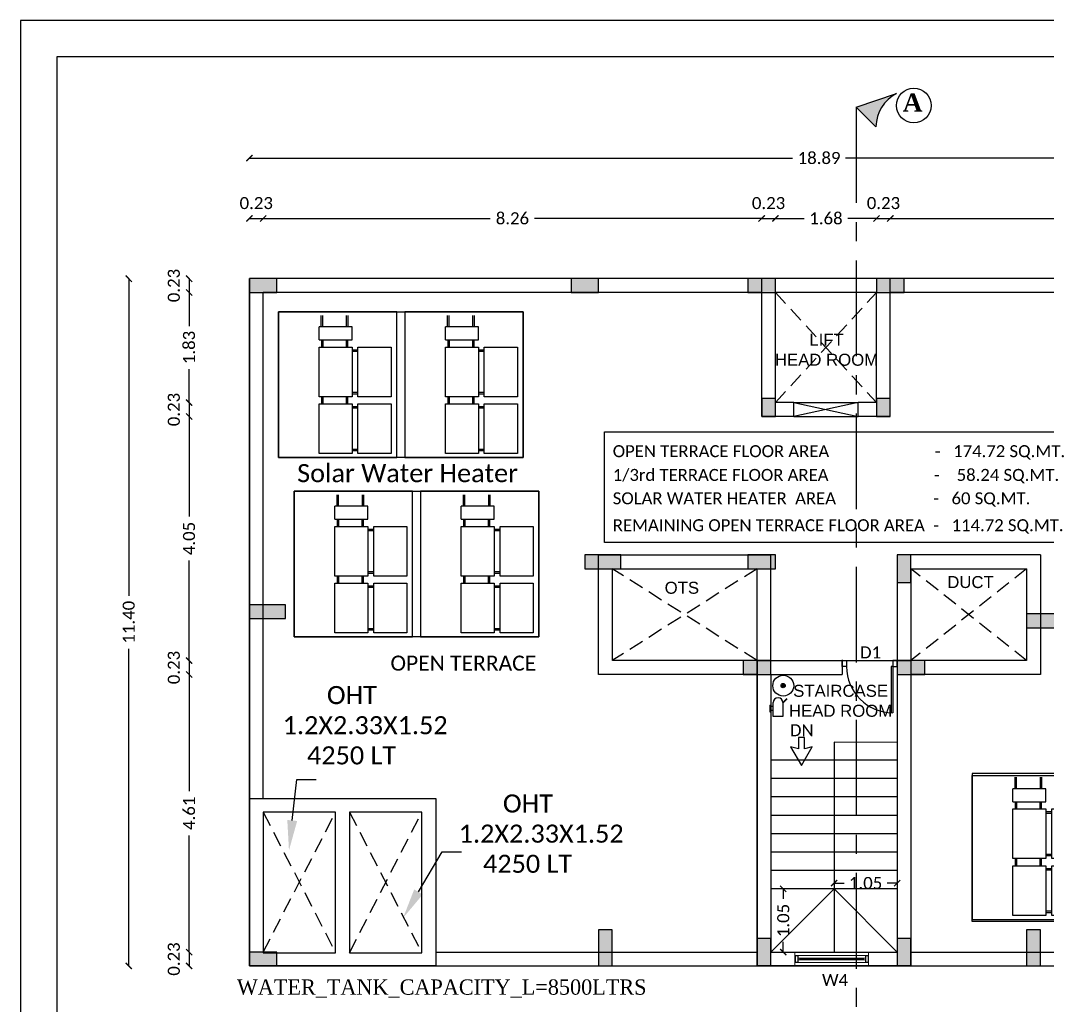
# Model space of a CAD drawing. Header units: metres. Extents: x 1549 to 1752, y 1518 to 3502.
# Drawn here: x 1667.97 to 1685, y 1651.34 to 1667.68 of the extents above; entities that cross this region are included whole.
import ezdxf
from ezdxf import colors
from ezdxf.entities.mleader import LeaderData, LeaderLine
from ezdxf.enums import TextEntityAlignment as Align
from ezdxf.math import Vec2, Vec3

# ---------------------------------------------------------------- set-up
doc = ezdxf.new("R2010")
doc.units = ezdxf.units.M
doc.linetypes.add('CENTER', pattern=[50.8, 31.75, -6.35, 6.35, -6.35])
doc.linetypes.add('HIDDEN', pattern=[0.375, 0.25, -0.125])
for name, color, linetype in [('BLK_1_FLR_6_ROOF_AREA', 54, 'Continuous'), ('D', 7, 'Continuous'), ('SOLAR_PANEL', 3, 'Continuous'), ('WATER_TANK_CALCULATION', 150, 'Continuous')]:
    doc.layers.add(name, color=color, linetype=linetype)
doc.layers.add('Column', color=7, linetype='Continuous', lineweight=30)
doc.layers.add('W', color=7, linetype='Continuous', lineweight=5)
doc.styles.add('Dutch-Bold', font='timesbd.ttf', dxfattribs={"height": 12})
doc.styles.add('ED', font='romantic.ttf', dxfattribs={"width": 0.96})
doc.styles.add('SLS- JOHN Calibri', font='calibri.ttf')
doc.styles.add('SLS-Calibri', font='calibri.ttf')
doc.styles.get("Standard").update_dxf_attribs({"font": 'arial.ttf'})
doc.dimstyles.new('SLS-ProjectName-OuterBlock(FloorPlan)', dxfattribs={"dimtxt": 0.2, "dimasz": 0.1, "dimexe": 0, "dimexo": 0, "dimgap": 0.1, "dimtad": 0, "dimzin": 1, "dimdsep": 46, "dimtxsty": 'SLS-Calibri', "dimblk1": 'OBLIQUE', "dimblk2": 'OBLIQUE', "dimsah": 1, "dimcen": 0, "dimse1": 1, "dimse2": 1, "dimclrd": 252, "dimclre": 252, "dimclrt": 256, "dimadec": 0, "dimazin": 0, "dimtfac": 1, "dimtofl": 0, "dimtmove": 2, "dimatfit": 3, "dimfxl": 0, "dimtolj": 1, "dimtzin": 0, "dimarcsym": 0})

# ---------------------------------------------------------------- blocks, each defined once
blk = doc.blocks.new('*U8')
at = {"layer": 'W'}
for p, q in [((-0.533, 0.1), (-0.533, -0.1)), ((-0.533, 0.1), (0.533, 0.1)), ((-0.488, 0.05), (0.488, 0.05)), ((-0.463, 0.012), (0.463, 0.012)), ((-0.463, 0.002), (0.463, 0.002)), ((0.533, 0.1), (0.533, -0.1)), ((-0.533, -0.1), (0.533, -0.1)), ((-0.488, -0.05), (0.488, -0.05)), ((-0.463, -0.003), (0.463, -0.003)), ((-0.463, -0.013), (0.463, -0.013))]:
    blk.add_line(p, q, dxfattribs=at)
for points in [[(-0.488, -0.05), (-0.533, -0.05), (-0.533, 0.05), (-0.488, 0.05)], [(-0.493, -0.045), (-0.528, -0.045), (-0.528, 0.045), (-0.493, 0.045)], [(-0.488, 0.012), (-0.488, -0.013), (-0.463, -0.013), (-0.463, 0.012)], [(0.488, 0.012), (0.488, -0.013), (0.463, -0.013), (0.463, 0.012)], [(0.488, -0.05), (0.533, -0.05), (0.533, 0.05), (0.488, 0.05)], [(0.493, -0.045), (0.528, -0.045), (0.528, 0.045), (0.493, 0.045)]]:
    blk.add_lwpolyline(points, close=True, dxfattribs=at)
blk = doc.blocks.new('Arow2')
for p, q in [((2, 18.23), (-2, 18.23)), ((-2, 18.23), (-2, 10.81)), ((2, 10.81), (2, 18.23)), ((-2, 10.81), (-7.06, 12.23)), ((-7.06, 12.23), (0, 0)), ((0, 0), (7.06, 12.23)), ((7.06, 12.23), (2, 10.81))]:
    blk.add_line(p, q)
blk = doc.blocks.new('*U7')
at = {"layer": 'D'}
for p, q in [((0.075, 0.05), (0.075, 0.82)), ((0.1, 0.05), (0.1, 0.819)), ((0, -0.065), (0, 0.05)), ((0.075, 0.05), (0.1, 0.05)), ((0.92, -0.065), (0.92, 0.05))]:
    blk.add_line(p, q, dxfattribs=at)
for points in [[(0, -0.05), (0.075, -0.05), (0.075, 0.05), (0, 0.05)], [(0.92, -0.05), (0.845, -0.05), (0.845, 0.05), (0.92, 0.05)]]:
    blk.add_lwpolyline(points, close=True, dxfattribs=at)
blk.add_arc((0.075, 0.05), 0.77, 0, 90, dxfattribs=at)
blk = doc.blocks.new('A$C764C5D3F')
for p, q in [((2.583, 3.184), (0, 3.184)), ((0, 3.184), (0, 0)), ((2.583, 0), (2.583, 3.184)), ((0.973, 3.104), (0.973, 3.104)), ((0, 0), (2.583, 0))]:
    blk.add_line(p, q)
at = {"ltscale": 10}
for p, q in [((0.936, 2.854), (0.936, 3.104)), ((0.967, 2.854), (0.967, 3.104)), ((1.49, 2.854), (1.49, 3.104)), ((1.521, 2.854), (1.521, 3.104)), ((0.888, 2.569), (0.888, 2.854)), ((1.61, 2.854), (0.888, 2.854)), ((1.61, 2.569), (1.61, 2.854)), ((0.888, 2.569), (1.61, 2.569)), ((0.948, 2.412), (0.948, 2.569)), ((0.978, 2.412), (0.978, 2.569)), ((1.483, 2.412), (1.483, 2.569)), ((1.513, 2.412), (1.513, 2.569)), ((0.888, 1.329), (0.888, 2.412)), ((0.888, 2.412), (1.61, 2.412)), ((1.61, 2.412), (1.61, 1.329)), ((1.61, 2.354), (1.736, 2.354)), ((1.61, 2.324), (1.736, 2.324)), ((1.736, 2.412), (2.459, 2.412)), ((1.736, 1.329), (1.736, 2.412)), ((2.459, 2.412), (2.459, 1.329)), ((1.61, 1.426), (1.736, 1.426)), ((1.61, 1.396), (1.736, 1.396)), ((1.61, 1.329), (0.888, 1.329)), ((0.888, 0.089), (0.888, 1.172)), ((0.888, 1.172), (1.61, 1.172)), ((0.948, 1.172), (0.948, 1.329)), ((0.978, 1.172), (0.978, 1.329)), ((1.483, 1.172), (1.483, 1.329)), ((1.513, 1.172), (1.513, 1.329)), ((1.61, 1.172), (1.61, 0.089)), ((2.459, 1.329), (1.736, 1.329)), ((1.736, 0.089), (1.736, 1.172)), ((1.736, 1.172), (2.459, 1.172)), ((2.459, 1.172), (2.459, 0.089)), ((1.61, 1.114), (1.736, 1.114)), ((1.61, 1.084), (1.736, 1.084)), ((1.61, 0.089), (0.888, 0.089)), ((1.61, 0.186), (1.736, 0.186)), ((1.61, 0.156), (1.736, 0.156)), ((2.459, 0.089), (1.736, 0.089))]:
    blk.add_line(p, q, dxfattribs=at)
blk = doc.blocks.new('_Oblique')
at = {"color": 0, "linetype": 'ByBlock', "lineweight": -2}
blk.add_line((-0.5, -0.5), (0.5, 0.5), dxfattribs=at)
at = {"const_width": 0.2}
blk.add_lwpolyline([(-0.5, -0.5), (0.5, 0.5)], dxfattribs=at)
blk = doc.blocks.new('*D53')
at = {"color": 252, "lineweight": -2}
blk.add_line((1671.765, 1664.399), (1671.994, 1664.399), dxfattribs=at)
at = {"layer": 'Defpoints', "color": 0}
for p in [(1671.994, 1664.399), (1671.765, 1663), (1671.994, 1663)]:
    blk.add_point(p, dxfattribs=at)
at = {"color": 252, "lineweight": -2, "xscale": 0.1, "yscale": 0.1, "zscale": 0.1, "rotation": 180}
blk.add_blockref('_Oblique', (1671.765, 1664.399), dxfattribs=at)
at = {"color": 252, "lineweight": -2, "xscale": 0.1, "yscale": 0.1, "zscale": 0.1}
blk.add_blockref('_Oblique', (1671.994, 1664.399), dxfattribs=at)
at = {"insert": (1671.879, 1664.652), "char_height": 0.2, "attachment_point": 5, "style": 'SLS-Calibri'}
blk.add_mtext('\\A1;0.23', dxfattribs=at)
blk = doc.blocks.new('*D113')
at = {"color": 252, "lineweight": -2}
for p, q in [((1671.994, 1664.399), (1675.759, 1664.399)), ((1680.258, 1664.399), (1676.493, 1664.399))]:
    blk.add_line(p, q, dxfattribs=at)
at = {"layer": 'Defpoints', "color": 0}
for p in [(1680.258, 1664.399), (1680.258, 1663.399), (1671.994, 1663)]:
    blk.add_point(p, dxfattribs=at)
at = {"color": 252, "lineweight": -2, "xscale": 0.1, "yscale": 0.1, "zscale": 0.1, "rotation": 180}
blk.add_blockref('_Oblique', (1671.994, 1664.399), dxfattribs=at)
at = {"color": 252, "lineweight": -2, "xscale": 0.1, "yscale": 0.1, "zscale": 0.1}
blk.add_blockref('_Oblique', (1680.258, 1664.399), dxfattribs=at)
at = {"insert": (1676.126, 1664.399), "char_height": 0.2, "attachment_point": 5, "style": 'SLS-Calibri'}
blk.add_mtext('\\A1;8.26', dxfattribs=at)
blk = doc.blocks.new('*D114')
at = {"color": 252, "lineweight": -2}
blk.add_line((1680.258, 1664.399), (1680.487, 1664.399), dxfattribs=at)
at = {"layer": 'Defpoints', "color": 0}
for p in [(1680.487, 1664.399), (1680.258, 1663.399), (1680.487, 1663.171)]:
    blk.add_point(p, dxfattribs=at)
at = {"color": 252, "lineweight": -2, "xscale": 0.1, "yscale": 0.1, "zscale": 0.1, "rotation": 180}
blk.add_blockref('_Oblique', (1680.258, 1664.399), dxfattribs=at)
at = {"color": 252, "lineweight": -2, "xscale": 0.1, "yscale": 0.1, "zscale": 0.1}
blk.add_blockref('_Oblique', (1680.487, 1664.399), dxfattribs=at)
at = {"insert": (1680.372, 1664.652), "char_height": 0.2, "attachment_point": 5, "style": 'SLS-Calibri'}
blk.add_mtext('\\A1;0.23', dxfattribs=at)
blk = doc.blocks.new('*D115')
at = {"color": 252, "lineweight": -2}
for p, q in [((1680.487, 1664.399), (1680.965, 1664.399)), ((1682.162, 1664.399), (1681.684, 1664.399))]:
    blk.add_line(p, q, dxfattribs=at)
at = {"layer": 'Defpoints', "color": 0}
for p in [(1682.162, 1664.399), (1680.487, 1663.171), (1682.162, 1663.171)]:
    blk.add_point(p, dxfattribs=at)
at = {"color": 252, "lineweight": -2, "xscale": 0.1, "yscale": 0.1, "zscale": 0.1, "rotation": 180}
blk.add_blockref('_Oblique', (1680.487, 1664.399), dxfattribs=at)
at = {"color": 252, "lineweight": -2, "xscale": 0.1, "yscale": 0.1, "zscale": 0.1}
blk.add_blockref('_Oblique', (1682.162, 1664.399), dxfattribs=at)
at = {"insert": (1681.324, 1664.399), "char_height": 0.2, "attachment_point": 5, "style": 'SLS-Calibri'}
blk.add_mtext('\\A1;1.68', dxfattribs=at)
blk = doc.blocks.new('*D116')
at = {"color": 252, "lineweight": -2}
blk.add_line((1682.162, 1664.399), (1682.391, 1664.399), dxfattribs=at)
at = {"layer": 'Defpoints', "color": 0}
for p in [(1682.391, 1664.399), (1682.391, 1663.399), (1682.162, 1663.171)]:
    blk.add_point(p, dxfattribs=at)
at = {"color": 252, "lineweight": -2, "xscale": 0.1, "yscale": 0.1, "zscale": 0.1, "rotation": 180}
blk.add_blockref('_Oblique', (1682.162, 1664.399), dxfattribs=at)
at = {"color": 252, "lineweight": -2, "xscale": 0.1, "yscale": 0.1, "zscale": 0.1}
blk.add_blockref('_Oblique', (1682.391, 1664.399), dxfattribs=at)
at = {"insert": (1682.277, 1664.652), "char_height": 0.2, "attachment_point": 5, "style": 'SLS-Calibri'}
blk.add_mtext('\\A1;0.23', dxfattribs=at)
blk = doc.blocks.new('*D117')
at = {"color": 252, "lineweight": -2}
for p, q in [((1682.391, 1664.399), (1686.04, 1664.399)), ((1690.427, 1664.399), (1686.777, 1664.399))]:
    blk.add_line(p, q, dxfattribs=at)
at = {"layer": 'Defpoints', "color": 0}
for p in [(1690.427, 1664.399), (1682.391, 1663.399), (1690.427, 1663.171)]:
    blk.add_point(p, dxfattribs=at)
at = {"color": 252, "lineweight": -2, "xscale": 0.1, "yscale": 0.1, "zscale": 0.1, "rotation": 180}
blk.add_blockref('_Oblique', (1682.391, 1664.399), dxfattribs=at)
at = {"color": 252, "lineweight": -2, "xscale": 0.1, "yscale": 0.1, "zscale": 0.1}
blk.add_blockref('_Oblique', (1690.427, 1664.399), dxfattribs=at)
at = {"insert": (1686.409, 1664.399), "char_height": 0.2, "attachment_point": 5, "style": 'SLS-Calibri'}
blk.add_mtext('\\A1;8.04', dxfattribs=at)
blk = doc.blocks.new('*D54')
at = {"color": 252, "lineweight": -2}
for p, q in [((1671.765, 1665.399), (1680.772, 1665.399)), ((1690.655, 1665.399), (1681.648, 1665.399))]:
    blk.add_line(p, q, dxfattribs=at)
at = {"layer": 'Defpoints', "color": 0}
for p in [(1690.655, 1665.399), (1671.765, 1663.399), (1690.655, 1663.399)]:
    blk.add_point(p, dxfattribs=at)
at = {"color": 252, "lineweight": -2, "xscale": 0.1, "yscale": 0.1, "zscale": 0.1, "rotation": 180}
blk.add_blockref('_Oblique', (1671.765, 1665.399), dxfattribs=at)
at = {"color": 252, "lineweight": -2, "xscale": 0.1, "yscale": 0.1, "zscale": 0.1}
blk.add_blockref('_Oblique', (1690.655, 1665.399), dxfattribs=at)
at = {"insert": (1681.21, 1665.399), "char_height": 0.2, "attachment_point": 5, "style": 'SLS-Calibri'}
blk.add_mtext('\\A1;18.89', dxfattribs=at)
blk = doc.blocks.new('*D119')
at = {"color": 252, "lineweight": -2}
blk.add_line((1670.765, 1663.399), (1670.765, 1663.171), dxfattribs=at)
at = {"layer": 'Defpoints', "color": 0}
for p in [(1672.315, 1663.399), (1670.765, 1663.171), (1672.315, 1663.171)]:
    blk.add_point(p, dxfattribs=at)
at = {"color": 252, "lineweight": -2, "xscale": 0.1, "yscale": 0.1, "zscale": 0.1}
for p, rotation in [((1670.765, 1663.399), 90), ((1670.765, 1663.171), 270)]:
    blk.add_blockref('_Oblique', p, dxfattribs=dict(at, rotation=rotation))
at = {"insert": (1670.513, 1663.285), "char_height": 0.2, "attachment_point": 5, "rotation": 90, "style": 'SLS-Calibri'}
blk.add_mtext('\\A1;0.23', dxfattribs=at)
blk = doc.blocks.new('*D120')
at = {"color": 252, "lineweight": -2}
for p, q in [((1670.765, 1663.171), (1670.765, 1662.613)), ((1670.765, 1661.343), (1670.765, 1661.9))]:
    blk.add_line(p, q, dxfattribs=at)
at = {"layer": 'Defpoints', "color": 0}
for p in [(1672.315, 1663.171), (1670.765, 1661.343), (1680.487, 1661.343)]:
    blk.add_point(p, dxfattribs=at)
at = {"color": 252, "lineweight": -2, "xscale": 0.1, "yscale": 0.1, "zscale": 0.1}
for p, rotation in [((1670.765, 1663.171), 90), ((1670.765, 1661.343), 270)]:
    blk.add_blockref('_Oblique', p, dxfattribs=dict(at, rotation=rotation))
at = {"insert": (1670.765, 1662.257), "char_height": 0.2, "attachment_point": 5, "rotation": 90, "style": 'SLS-Calibri'}
blk.add_mtext('\\A1;1.83', dxfattribs=at)
blk = doc.blocks.new('*D121')
at = {"color": 252, "lineweight": -2}
blk.add_line((1670.765, 1661.343), (1670.765, 1661.114), dxfattribs=at)
at = {"layer": 'Defpoints', "color": 0}
for p in [(1680.487, 1661.343), (1670.765, 1661.114), (1680.258, 1661.114)]:
    blk.add_point(p, dxfattribs=at)
at = {"color": 252, "lineweight": -2, "xscale": 0.1, "yscale": 0.1, "zscale": 0.1}
for p, rotation in [((1670.765, 1661.343), 90), ((1670.765, 1661.114), 270)]:
    blk.add_blockref('_Oblique', p, dxfattribs=dict(at, rotation=rotation))
at = {"insert": (1670.513, 1661.228), "char_height": 0.2, "attachment_point": 5, "rotation": 90, "style": 'SLS-Calibri'}
blk.add_mtext('\\A1;0.23', dxfattribs=at)
blk = doc.blocks.new('*D122')
at = {"color": 252, "lineweight": -2}
for p, q in [((1670.765, 1661.114), (1670.765, 1659.456)), ((1670.765, 1657.064), (1670.765, 1658.723))]:
    blk.add_line(p, q, dxfattribs=at)
at = {"layer": 'Defpoints', "color": 0}
for p in [(1680.258, 1661.114), (1670.765, 1657.064), (1680.41, 1657.064)]:
    blk.add_point(p, dxfattribs=at)
at = {"color": 252, "lineweight": -2, "xscale": 0.1, "yscale": 0.1, "zscale": 0.1}
for p, rotation in [((1670.765, 1661.114), 90), ((1670.765, 1657.064), 270)]:
    blk.add_blockref('_Oblique', p, dxfattribs=dict(at, rotation=rotation))
at = {"insert": (1670.765, 1659.089), "char_height": 0.2, "attachment_point": 5, "rotation": 90, "style": 'SLS-Calibri'}
blk.add_mtext('\\A1;4.05', dxfattribs=at)
blk = doc.blocks.new('*D123')
at = {"color": 252, "lineweight": -2}
blk.add_line((1670.765, 1657.064), (1670.765, 1656.834), dxfattribs=at)
at = {"layer": 'Defpoints', "color": 0}
for p in [(1680.41, 1657.064), (1670.765, 1656.834), (1680.41, 1656.834)]:
    blk.add_point(p, dxfattribs=at)
at = {"color": 252, "lineweight": -2, "xscale": 0.1, "yscale": 0.1, "zscale": 0.1}
for p, rotation in [((1670.765, 1657.064), 90), ((1670.765, 1656.834), 270)]:
    blk.add_blockref('_Oblique', p, dxfattribs=dict(at, rotation=rotation))
at = {"insert": (1670.513, 1656.949), "char_height": 0.2, "attachment_point": 5, "rotation": 90, "style": 'SLS-Calibri'}
blk.add_mtext('\\A1;0.23', dxfattribs=at)
blk = doc.blocks.new('*D124')
at = {"color": 252, "lineweight": -2}
for p, q in [((1670.765, 1656.834), (1670.765, 1654.898)), ((1670.765, 1652.228), (1670.765, 1654.164))]:
    blk.add_line(p, q, dxfattribs=at)
at = {"layer": 'Defpoints', "color": 0}
for p in [(1680.41, 1656.834), (1670.765, 1652.228), (1680.41, 1652.228)]:
    blk.add_point(p, dxfattribs=at)
at = {"color": 252, "lineweight": -2, "xscale": 0.1, "yscale": 0.1, "zscale": 0.1}
for p, rotation in [((1670.765, 1656.834), 90), ((1670.765, 1652.228), 270)]:
    blk.add_blockref('_Oblique', p, dxfattribs=dict(at, rotation=rotation))
at = {"insert": (1670.765, 1654.531), "char_height": 0.2, "attachment_point": 5, "rotation": 90, "style": 'SLS-Calibri'}
blk.add_mtext('\\A1;4.61', dxfattribs=at)
blk = doc.blocks.new('*D125')
at = {"color": 252, "lineweight": -2}
blk.add_line((1670.765, 1652.228), (1670.765, 1652), dxfattribs=at)
at = {"layer": 'Defpoints', "color": 0}
for p in [(1680.41, 1652.228), (1670.765, 1652), (1680.182, 1652)]:
    blk.add_point(p, dxfattribs=at)
at = {"color": 252, "lineweight": -2, "xscale": 0.1, "yscale": 0.1, "zscale": 0.1}
for p, rotation in [((1670.765, 1652.228), 90), ((1670.765, 1652), 270)]:
    blk.add_blockref('_Oblique', p, dxfattribs=dict(at, rotation=rotation))
at = {"insert": (1670.513, 1652.114), "char_height": 0.2, "attachment_point": 5, "rotation": 90, "style": 'SLS-Calibri'}
blk.add_mtext('\\A1;0.23', dxfattribs=at)
blk = doc.blocks.new('*D55')
at = {"color": 252, "lineweight": -2}
for p, q in [((1669.765, 1663.399), (1669.765, 1658.14)), ((1669.765, 1652), (1669.765, 1657.259))]:
    blk.add_line(p, q, dxfattribs=at)
at = {"layer": 'Defpoints', "color": 0}
for p in [(1669.765, 1663.399), (1680.258, 1663.399), (1680.182, 1652)]:
    blk.add_point(p, dxfattribs=at)
at = {"color": 252, "lineweight": -2, "xscale": 0.1, "yscale": 0.1, "zscale": 0.1}
for p, rotation in [((1669.765, 1663.399), 90), ((1669.765, 1652), 270)]:
    blk.add_blockref('_Oblique', p, dxfattribs=dict(at, rotation=rotation))
at = {"insert": (1669.765, 1657.7), "char_height": 0.2, "attachment_point": 5, "rotation": 90, "style": 'SLS-Calibri'}
blk.add_mtext('\\A1;11.40', dxfattribs=at)
blk = doc.blocks.new('*D129')
at = {"color": 252, "lineweight": -2}
blk.add_line((1671.765, 1650.779), (1671.994, 1650.779), dxfattribs=at)
at = {"layer": 'Defpoints', "color": 0}
for p in [(1671.765, 1652.355), (1671.994, 1652.355), (1671.994, 1650.779)]:
    blk.add_point(p, dxfattribs=at)
at = {"color": 252, "lineweight": -2, "xscale": 0.1, "yscale": 0.1, "zscale": 0.1, "rotation": 180}
blk.add_blockref('_Oblique', (1671.765, 1650.779), dxfattribs=at)
at = {"color": 252, "lineweight": -2, "xscale": 0.1, "yscale": 0.1, "zscale": 0.1}
blk.add_blockref('_Oblique', (1671.994, 1650.779), dxfattribs=at)
at = {"insert": (1671.879, 1650.574), "char_height": 0.2, "attachment_point": 5, "style": 'SLS-Calibri'}
blk.add_mtext('\\A1;0.23', dxfattribs=at)
blk = doc.blocks.new('*D130')
at = {"color": 252, "lineweight": -2}
for p, q in [((1671.994, 1651), (1675.723, 1651)), ((1680.182, 1651), (1676.453, 1651))]:
    blk.add_line(p, q, dxfattribs=at)
at = {"layer": 'Defpoints', "color": 0}
for p in [(1671.994, 1652.355), (1680.182, 1652), (1680.182, 1651)]:
    blk.add_point(p, dxfattribs=at)
at = {"color": 252, "lineweight": -2, "xscale": 0.1, "yscale": 0.1, "zscale": 0.1, "rotation": 180}
blk.add_blockref('_Oblique', (1671.994, 1651), dxfattribs=at)
at = {"color": 252, "lineweight": -2, "xscale": 0.1, "yscale": 0.1, "zscale": 0.1}
blk.add_blockref('_Oblique', (1680.182, 1651), dxfattribs=at)
at = {"insert": (1676.088, 1651), "char_height": 0.2, "attachment_point": 5, "style": 'SLS-Calibri'}
blk.add_mtext('\\A1;8.19', dxfattribs=at)
blk = doc.blocks.new('*D131')
at = {"color": 252, "lineweight": -2}
blk.add_line((1680.182, 1651), (1680.41, 1651), dxfattribs=at)
at = {"layer": 'Defpoints', "color": 0}
for p in [(1680.41, 1652.228), (1680.182, 1652), (1680.41, 1651)]:
    blk.add_point(p, dxfattribs=at)
at = {"color": 252, "lineweight": -2, "xscale": 0.1, "yscale": 0.1, "zscale": 0.1, "rotation": 180}
blk.add_blockref('_Oblique', (1680.182, 1651), dxfattribs=at)
at = {"color": 252, "lineweight": -2, "xscale": 0.1, "yscale": 0.1, "zscale": 0.1}
blk.add_blockref('_Oblique', (1680.41, 1651), dxfattribs=at)
at = {"insert": (1680.296, 1650.751), "char_height": 0.2, "attachment_point": 5, "style": 'SLS-Calibri'}
blk.add_mtext('\\A1;0.23', dxfattribs=at)
blk = doc.blocks.new('*D132')
at = {"color": 252, "lineweight": -2}
for p, q in [((1680.41, 1651), (1681.095, 1651)), ((1682.505, 1651), (1681.82, 1651))]:
    blk.add_line(p, q, dxfattribs=at)
at = {"layer": 'Defpoints', "color": 0}
for p in [(1680.41, 1652.228), (1682.505, 1652.228), (1682.505, 1651)]:
    blk.add_point(p, dxfattribs=at)
at = {"color": 252, "lineweight": -2, "xscale": 0.1, "yscale": 0.1, "zscale": 0.1, "rotation": 180}
blk.add_blockref('_Oblique', (1680.41, 1651), dxfattribs=at)
at = {"color": 252, "lineweight": -2, "xscale": 0.1, "yscale": 0.1, "zscale": 0.1}
blk.add_blockref('_Oblique', (1682.505, 1651), dxfattribs=at)
at = {"insert": (1681.458, 1651), "char_height": 0.2, "attachment_point": 5, "style": 'SLS-Calibri'}
blk.add_mtext('\\A1;2.09', dxfattribs=at)
blk = doc.blocks.new('*D57')
at = {"color": 252, "lineweight": -2}
blk.add_line((1682.505, 1651), (1682.734, 1651), dxfattribs=at)
at = {"layer": 'Defpoints', "color": 0}
for p in [(1682.505, 1652.228), (1682.734, 1652), (1682.734, 1651)]:
    blk.add_point(p, dxfattribs=at)
at = {"color": 252, "lineweight": -2, "xscale": 0.1, "yscale": 0.1, "zscale": 0.1, "rotation": 180}
blk.add_blockref('_Oblique', (1682.505, 1651), dxfattribs=at)
at = {"color": 252, "lineweight": -2, "xscale": 0.1, "yscale": 0.1, "zscale": 0.1}
blk.add_blockref('_Oblique', (1682.734, 1651), dxfattribs=at)
at = {"insert": (1682.619, 1650.751), "char_height": 0.2, "attachment_point": 5, "style": 'SLS-Calibri'}
blk.add_mtext('\\A1;0.23', dxfattribs=at)
blk = doc.blocks.new('*D133')
at = {"color": 252, "lineweight": -2}
for p, q in [((1682.734, 1651), (1686.216, 1651)), ((1690.427, 1651), (1686.944, 1651))]:
    blk.add_line(p, q, dxfattribs=at)
at = {"layer": 'Defpoints', "color": 0}
for p in [(1690.427, 1652.228), (1682.734, 1652), (1690.427, 1651)]:
    blk.add_point(p, dxfattribs=at)
at = {"color": 252, "lineweight": -2, "xscale": 0.1, "yscale": 0.1, "zscale": 0.1, "rotation": 180}
blk.add_blockref('_Oblique', (1682.734, 1651), dxfattribs=at)
at = {"color": 252, "lineweight": -2, "xscale": 0.1, "yscale": 0.1, "zscale": 0.1}
blk.add_blockref('_Oblique', (1690.427, 1651), dxfattribs=at)
at = {"insert": (1686.58, 1651), "char_height": 0.2, "attachment_point": 5, "style": 'SLS-Calibri'}
blk.add_mtext('\\A1;7.69', dxfattribs=at)
blk = doc.blocks.new('*D58')
at = {"color": 252, "lineweight": -2}
for p, q in [((1671.765, 1650), (1680.772, 1650)), ((1690.655, 1650), (1681.648, 1650))]:
    blk.add_line(p, q, dxfattribs=at)
at = {"layer": 'Defpoints', "color": 0}
for p in [(1671.765, 1652), (1690.655, 1652), (1690.655, 1650)]:
    blk.add_point(p, dxfattribs=at)
at = {"color": 252, "lineweight": -2, "xscale": 0.1, "yscale": 0.1, "zscale": 0.1, "rotation": 180}
blk.add_blockref('_Oblique', (1671.765, 1650), dxfattribs=at)
at = {"color": 252, "lineweight": -2, "xscale": 0.1, "yscale": 0.1, "zscale": 0.1}
blk.add_blockref('_Oblique', (1690.655, 1650), dxfattribs=at)
at = {"insert": (1681.21, 1650), "char_height": 0.2, "attachment_point": 5, "style": 'SLS-Calibri'}
blk.add_mtext('\\A1;18.89', dxfattribs=at)
blk = doc.blocks.new('*D166')
at = {"color": 252, "lineweight": -2}
for p, q in [((1680.617, 1653.278), (1680.617, 1653.11)), ((1680.617, 1652.228), (1680.617, 1652.397))]:
    blk.add_line(p, q, dxfattribs=at)
at = {"layer": 'Defpoints', "color": 0}
for p in [(1680.617, 1653.278), (1680.663, 1653.278), (1680.663, 1652.228)]:
    blk.add_point(p, dxfattribs=at)
at = {"color": 252, "lineweight": -2, "xscale": 0.1, "yscale": 0.1, "zscale": 0.1}
for p, rotation in [((1680.617, 1653.278), 90), ((1680.617, 1652.228), 270)]:
    blk.add_blockref('_Oblique', p, dxfattribs=dict(at, rotation=rotation))
at = {"insert": (1680.617, 1652.753), "char_height": 0.2, "attachment_point": 5, "rotation": 90, "style": 'SLS-Calibri'}
blk.add_mtext('\\A1;1.05', dxfattribs=at)
blk = doc.blocks.new('*D167')
at = {"color": 252, "lineweight": -2}
for p, q in [((1681.458, 1653.374), (1681.625, 1653.374)), ((1682.505, 1653.374), (1682.338, 1653.374))]:
    blk.add_line(p, q, dxfattribs=at)
at = {"layer": 'Defpoints', "color": 0}
for p in [(1682.505, 1653.374), (1681.458, 1653.278), (1682.505, 1653.278)]:
    blk.add_point(p, dxfattribs=at)
at = {"color": 252, "lineweight": -2, "xscale": 0.1, "yscale": 0.1, "zscale": 0.1, "rotation": 180}
blk.add_blockref('_Oblique', (1681.458, 1653.374), dxfattribs=at)
at = {"color": 252, "lineweight": -2, "xscale": 0.1, "yscale": 0.1, "zscale": 0.1}
blk.add_blockref('_Oblique', (1682.505, 1653.374), dxfattribs=at)
at = {"insert": (1681.981, 1653.374), "char_height": 0.2, "attachment_point": 5, "style": 'SLS-Calibri'}
blk.add_mtext('\\A1;1.05', dxfattribs=at)
blk = doc.blocks.new('A$C54416CBF')
h = blk.add_hatch(color=256)
h.dxf.hatch_style = 1
h.paths.add_polyline_path([(0, 0.217), (0.044, 0.217), (0.044, 0.545), (0, 0.545)])
h = blk.add_hatch(color=256)
h.dxf.hatch_style = 1
h.paths.add_polyline_path([(0.636, 0.673), (0.636, 0.641), (0.843, 0.861), (0.827, 0.876)])
for p, q in [((0, 0.545), (0, 0.217)), ((0, 0.545), (0.044, 0.545)), ((0.044, 0.545), (0.044, 0.217)), ((0.636, 0.673), (0.827, 0.876)), ((0.636, 0.641), (0.843, 0.861)), ((0, 0.217), (0.044, 0.217)), ((0.159, 0.49), (0.044, 0.49)), ((0.159, 0.28), (0.044, 0.28))]:
    blk.add_line(p, q)
blk.add_lwpolyline([(0.636, 0.673), (0.636, 0.673), (0.636, 0), (0.159, 0), (0.159, 0.673), (0.16, 0.673)])
blk.add_arc((0.398, 0.673), 0.238, 0, 180)
blk = doc.blocks.new('col')
at = {"layer": 'Column'}
h = blk.add_hatch(color=6, dxfattribs=at)
h.dxf.hatch_style = 1
h.paths.add_polyline_path([(0, 0), (0, -0.229), (0.457, -0.229), (0.457, 0)])
h = blk.add_hatch(color=6, dxfattribs=at)
h.dxf.hatch_style = 1
h.paths.add_polyline_path([(8.264, 0), (8.264, -0.229), (8.721, -0.229), (8.721, 0)])
h = blk.add_hatch(color=6, dxfattribs=at)
h.dxf.hatch_style = 1
h.paths.add_polyline_path([(5.332, 0), (5.332, -0.229), (5.789, -0.229), (5.789, 0)])
h = blk.add_hatch(color=6, dxfattribs=at)
h.dxf.hatch_style = 1
h.paths.add_polyline_path([(10.397, 0), (10.397, -0.229), (10.854, -0.229), (10.854, 0)])
h = blk.add_hatch(color=3, dxfattribs=at)
h.dxf.hatch_style = 1
h.paths.add_polyline_path([(8.721, -2.285), (8.721, -1.987), (8.493, -1.987), (8.493, -2.285)])
h = blk.add_hatch(color=3, dxfattribs=at)
h.dxf.hatch_style = 1
h.paths.add_polyline_path([(10.626, -2.285), (10.626, -1.987), (10.397, -1.987), (10.397, -2.285)])
h = blk.add_hatch(color=2, dxfattribs=at)
h.dxf.hatch_style = 1
h.paths.add_polyline_path([(5.56, -4.583), (5.56, -4.811), (6.157, -4.811), (6.157, -4.583)])
h = blk.add_hatch(color=6, dxfattribs=at)
h.dxf.hatch_style = 1
h.paths.add_polyline_path([(8.264, -4.583), (8.264, -4.811), (8.721, -4.811), (8.721, -4.583)])
h = blk.add_hatch(color=6, dxfattribs=at)
h.dxf.hatch_style = 1
h.paths.add_polyline_path([(10.74, -5.04), (10.968, -5.04), (10.968, -4.583), (10.74, -4.583)])
h = blk.add_hatch(color=2, dxfattribs=at)
h.dxf.hatch_style = 1
h.paths.add_polyline_path([(0, -5.408), (0, -5.637), (0.597, -5.637), (0.597, -5.408)])
h = blk.add_hatch(color=2, dxfattribs=at)
h.dxf.hatch_style = 1
h.paths.add_polyline_path([(12.884, -5.56), (12.884, -5.789), (13.481, -5.789), (13.481, -5.56)])
h = blk.add_hatch(color=6, dxfattribs=at)
h.dxf.hatch_style = 1
h.paths.add_polyline_path([(8.188, -6.335), (8.188, -6.563), (8.645, -6.563), (8.645, -6.335)])
h = blk.add_hatch(color=6, dxfattribs=at)
h.dxf.hatch_style = 1
h.paths.add_polyline_path([(10.74, -6.335), (10.74, -6.563), (11.197, -6.563), (11.197, -6.335)])
h = blk.add_hatch(color=2, dxfattribs=at)
h.dxf.hatch_style = 1
h.paths.add_polyline_path([(5.787, -11.399), (6.016, -11.399), (6.016, -10.802), (5.787, -10.802)])
h = blk.add_hatch(color=2, dxfattribs=at)
h.dxf.hatch_style = 1
h.paths.add_polyline_path([(12.884, -11.399), (13.113, -11.399), (13.113, -10.802), (12.884, -10.802)])
h = blk.add_hatch(color=6, dxfattribs=at)
h.dxf.hatch_style = 1
h.paths.add_polyline_path([(8.417, -11.399), (8.645, -11.399), (8.645, -10.942), (8.417, -10.942)])
h = blk.add_hatch(color=6, dxfattribs=at)
h.dxf.hatch_style = 1
h.paths.add_polyline_path([(10.74, -11.399), (10.968, -11.399), (10.968, -10.942), (10.74, -10.942)])
h = blk.add_hatch(color=6, dxfattribs=at)
h.dxf.hatch_style = 1
h.paths.add_polyline_path([(0, -11.171), (0, -11.399), (0.457, -11.399), (0.457, -11.171)])
for points in [[(0, 0), (0, -0.229), (0.457, -0.229), (0.457, 0)], [(8.264, 0), (8.264, -0.229), (8.721, -0.229), (8.721, 0)], [(5.332, 0), (5.332, -0.229), (5.789, -0.229), (5.789, 0)], [(10.397, 0), (10.397, -0.229), (10.854, -0.229), (10.854, 0)], [(8.493, -2.285), (8.721, -2.285), (8.721, -1.987), (8.493, -1.987)], [(10.397, -2.285), (10.626, -2.285), (10.626, -1.987), (10.397, -1.987)], [(5.56, -4.583), (5.56, -4.811), (6.157, -4.811), (6.157, -4.583)], [(8.264, -4.583), (8.264, -4.811), (8.721, -4.811), (8.721, -4.583)], [(10.74, -5.04), (10.968, -5.04), (10.968, -4.583), (10.74, -4.583)], [(0, -5.408), (0, -5.637), (0.597, -5.637), (0.597, -5.408)], [(12.884, -5.56), (12.884, -5.789), (13.481, -5.789), (13.481, -5.56)], [(8.188, -6.335), (8.188, -6.563), (8.645, -6.563), (8.645, -6.335)], [(10.74, -6.335), (10.74, -6.563), (11.197, -6.563), (11.197, -6.335)], [(5.787, -11.399), (6.016, -11.399), (6.016, -10.802), (5.787, -10.802)], [(12.884, -11.399), (13.113, -11.399), (13.113, -10.802), (12.884, -10.802)], [(8.417, -11.399), (8.645, -11.399), (8.645, -10.942), (8.417, -10.942)], [(10.74, -11.399), (10.968, -11.399), (10.968, -10.942), (10.74, -10.942)], [(0, -11.171), (0, -11.399), (0.457, -11.399), (0.457, -11.171)]]:
    blk.add_lwpolyline(points, close=True, dxfattribs=at)

msp = doc.modelspace()

# ---------------------------------------------------------------- hatches: boundary and pattern name
at = {"linetype": 'Continuous', "lineweight": -3, "ltscale": 10}
h = msp.add_hatch(color=256, dxfattribs=at)
h.dxf.hatch_style = 1
edge = h.paths.add_edge_path()
edge.add_line((1681.82648186, 1666.24147676), (1682.1518573, 1665.91737945))
edge.add_arc((1682.79214834, 1665.90383267), 0.64043433, 117.871007629, 178.787961542, ccw=False)
edge.add_line((1682.49275646, 1666.46997809), (1681.82648186, 1666.24147676))
h = msp.add_hatch(color=256)
h.dxf.hatch_style = 1
h.paths.add_polyline_path([(1680.64842145, 1656.64952557, 1), (1680.57890997, 1656.64952557, 1)])

# ---------------------------------------------------------------- linework, layer by layer
for p, q in [((1681.82648186, 1666.24147676), (1682.49275646, 1666.46997809)), ((1682.1518573, 1665.91737945), (1681.82648186, 1666.24147676)), ((1682.50511666, 1658.81630358), (1682.50511666, 1657.06440842)), ((1680.18195134, 1657.06440842), (1681.59108531, 1657.06440842)), ((1681.59108531, 1657.06440842), (1682.50511666, 1657.06440842)), ((1682.50511666, 1657.06440842), (1682.73362473, 1657.06440842)), ((1680.4104594, 1656.83440842), (1681.59108531, 1656.83440842)), ((1671.76523763, 1654.77894533), (1674.85523763, 1654.77894533)), ((1674.85523763, 1654.77894533), (1674.85523763, 1651.99990801))]:
    msp.add_line(p, q)
at = {"linetype": 'CENTER', "ltscale": 0.05}
msp.add_line((1681.8264815, 1666.24147664), (1681.8264815, 1649.17390531), dxfattribs=at)
at = {"ltscale": 0.1}
for p, q in [((1680.25812069, 1663.39915976), (1671.76523763, 1663.39915976)), ((1671.76523763, 1651.99990801), (1671.76523763, 1663.39915976)), ((1682.39086263, 1663.39915976), (1680.25812069, 1663.39915976)), ((1680.25812069, 1661.11407912), (1680.25812069, 1663.39915976)), ((1690.65523763, 1663.39915976), (1682.39086263, 1663.39915976)), ((1682.39086263, 1661.11407912), (1682.39086263, 1663.39915976)), ((1680.25812069, 1663.1706517), (1671.99374569, 1663.1706517)), ((1671.99374569, 1654.77894533), (1671.99374569, 1663.1706517)), ((1682.16235456, 1663.1706517), (1680.48662876, 1663.1706517)), ((1680.48662876, 1661.34258718), (1680.48662876, 1663.1706517)), ((1682.16235456, 1661.34258718), (1682.16235456, 1663.1706517)), ((1690.42672956, 1663.1706517), (1682.39086263, 1663.1706517)), ((1680.79130618, 1661.34258718), (1680.48662876, 1661.34258718)), ((1680.79130618, 1661.11407912), (1680.79130618, 1661.34258718)), ((1680.79130618, 1661.34258718), (1681.85767715, 1661.34258718)), ((1680.79130618, 1661.34258718), (1681.85767715, 1661.11407912)), ((1681.85767715, 1661.34258718), (1680.79130618, 1661.11407912)), ((1682.16235456, 1661.34258718), (1681.85767715, 1661.34258718)), ((1681.85767715, 1661.11407912), (1681.85767715, 1661.34258718)), ((1680.79130618, 1661.11407912), (1680.25812069, 1661.11407912)), ((1680.79130618, 1661.11407912), (1681.85767715, 1661.11407912)), ((1682.39086263, 1661.11407912), (1681.85767715, 1661.11407912)), ((1677.55258521, 1656.83590035), (1677.55258521, 1658.81630358)), ((1677.55258521, 1658.81630358), (1680.4104594, 1658.81630358)), ((1680.4104594, 1657.06440842), (1680.4104594, 1658.81630358)), ((1684.87809714, 1658.81630358), (1682.50511666, 1658.81630358)), ((1684.87809714, 1658.81630358), (1684.87809714, 1656.83590035)), ((1677.78258521, 1657.06440842), (1677.78258521, 1658.58779551)), ((1677.78258521, 1658.58779551), (1680.18195134, 1658.58779551)), ((1680.18195134, 1657.06440842), (1680.18195134, 1658.58779551)), ((1682.73362473, 1658.58779551), (1682.73362473, 1657.06440842)), ((1682.73362473, 1658.58779551), (1684.64958907, 1658.58779551)), ((1684.64958907, 1658.58779551), (1684.64958907, 1657.06440842)), ((1680.18195134, 1657.06440842), (1677.78258521, 1657.06440842)), ((1680.18195134, 1657.06440842), (1680.18195134, 1651.99990801)), ((1681.59108531, 1657.06440842), (1681.59108531, 1656.83440842)), ((1682.50511666, 1657.06440842), (1682.50511666, 1652.22841608)), ((1682.73362473, 1657.06440842), (1682.73362473, 1651.99990801)), ((1684.64958907, 1657.06440842), (1682.73362473, 1657.06440842)), ((1680.18195134, 1656.83590035), (1677.55258521, 1656.83590035)), ((1680.4104594, 1656.83440842), (1680.4104594, 1652.22841608)), ((1684.87809714, 1656.83590035), (1682.73362473, 1656.83590035)), ((1682.50511666, 1655.70415345), (1681.45778803, 1655.70999444)), ((1681.45778803, 1655.70999444), (1681.45778803, 1652.22841608)), ((1682.50511666, 1655.41115801), (1680.4104594, 1655.41115801)), ((1682.50511666, 1655.10648059), (1680.4104594, 1655.10648059)), ((1682.50511666, 1654.80180318), (1680.4104594, 1654.80180318)), ((1682.50511666, 1654.49712576), (1680.4104594, 1654.49712576)), ((1682.50511666, 1654.19244834), (1680.4104594, 1654.19244834)), ((1682.50511666, 1653.88777092), (1680.4104594, 1653.88777092)), ((1682.50511666, 1653.5830935), (1680.4104594, 1653.5830935)), ((1682.50511666, 1653.27841608), (1680.4104594, 1653.27841608)), ((1681.45778803, 1653.27841608), (1680.4104594, 1652.22841608)), ((1681.45778803, 1653.27841608), (1682.50511666, 1652.22841608)), ((1674.85523763, 1652.22841608), (1680.18195134, 1652.22841608)), ((1680.4104594, 1652.22841608), (1682.50511666, 1652.22841608)), ((1682.73362473, 1652.22841608), (1690.42672956, 1652.22841608)), ((1671.76523763, 1651.99990801), (1680.18195134, 1651.99990801)), ((1680.18195134, 1651.99990801), (1682.73362473, 1651.99990801)), ((1682.73362473, 1651.99990801), (1690.65523763, 1651.99990801))]:
    msp.add_line(p, q, dxfattribs=at)
at = {"linetype": 'HIDDEN'}
for p, q in [((1680.48662876, 1663.1706517), (1682.16235456, 1661.34258718)), ((1680.48662876, 1661.34258718), (1682.16235456, 1663.1706517)), ((1680.18195134, 1657.06440842), (1677.78109327, 1658.58779551)), ((1680.18195134, 1658.58779551), (1677.78109327, 1657.06440842)), ((1684.64958907, 1657.06440842), (1682.73362473, 1658.58779551)), ((1684.64958907, 1658.58779551), (1682.73362473, 1657.06440842)), ((1671.99374569, 1652.22841608), (1673.19523763, 1654.54894533)), ((1671.99523763, 1654.54894533), (1673.19523763, 1652.21894533)), ((1673.42523763, 1654.54894533), (1674.62523763, 1652.21894533)), ((1673.42523763, 1652.21894533), (1674.62523763, 1654.54894533))]:
    msp.add_line(p, q, dxfattribs=at)
for points in [[(1667.97109843, 1608.28044635), (1752.07109843, 1608.28044635), (1752.07109843, 1667.68044635), (1667.97109843, 1667.68044635)], [(1668.57109843, 1608.88044635), (1751.47109843, 1608.88044635), (1751.47109843, 1667.08044635), (1668.57109843, 1667.08044635)], [(1677.65054847, 1660.85616354), (1685.55249386, 1660.85616354), (1685.55249386, 1659.02552677), (1677.65054847, 1659.02552677)], [(1680.18195134, 1657.06440842), (1682.73362473, 1657.06440842), (1682.73362473, 1651.99990801), (1680.18195134, 1651.99990801)], [(1671.99523763, 1652.21894533), (1673.19523763, 1652.21894533), (1673.19523763, 1654.54894533), (1671.99523763, 1654.54894533)], [(1673.42523763, 1652.21894533), (1674.62523763, 1652.21894533), (1674.62523763, 1654.54894533), (1673.42523763, 1654.54894533)]]:
    msp.add_lwpolyline(points, close=True)
at = {"ltscale": 25}
msp.add_circle((1682.78067322, 1666.27005424), 0.28791676, dxfattribs=at)
for centre, radius in [((1680.61618924, 1656.64806217), 0.17304215), ((1680.61366571, 1656.64952557), 0.03475574)]:
    msp.add_circle(centre, radius)
at = {"linetype": 'Continuous', "lineweight": -3, "ltscale": 10}
msp.add_arc((1682.79214834, 1665.90383267), 0.64043433, 117.871007699, 178.787961473, dxfattribs=at)
at = {"layer": 'BLK_1_FLR_6_ROOF_AREA'}
msp.add_lwpolyline([(1671.76523763, 1651.99990801), (1690.65523763, 1651.99990801), (1690.65523763, 1663.39915933), (1671.76523763, 1663.39915933)], close=True, dxfattribs=at)
at = {"layer": 'SOLAR_PANEL'}
for points in [[(1672.24548629, 1662.84995612), (1676.30271101, 1662.84995612), (1676.30271101, 1660.4302264), (1672.24548629, 1660.4302264)], [(1672.50752639, 1659.87578782), (1676.56475111, 1659.87578782), (1676.56475111, 1657.4560581), (1672.50752639, 1657.4560581)], [(1683.74723474, 1655.15734853), (1689.92268766, 1655.15734853), (1689.92268766, 1652.7376188), (1683.74723474, 1652.7376188)]]:
    msp.add_lwpolyline(points, close=True, dxfattribs=at)
at = {"layer": 'WATER_TANK_CALCULATION'}
msp.add_lwpolyline([(1671.76523763, 1654.77894533), (1674.85523763, 1654.77894533), (1674.85523763, 1651.99990801), (1671.76523763, 1651.99990801)], close=True, dxfattribs=at)

# ---------------------------------------------------------------- block references
msp.add_blockref('col', (1671.76523763, 1663.39915976))
for name, p, xscale, yscale, zscale in [('A$C764C5D3F', (1672.24548696, 1660.43022638), 0.7599211436694145, 0.7599211436694145, 0.7599211436694145), ('A$C764C5D3F', (1674.34001867, 1660.43022638), 0.7599211436694145, 0.7599211436694145, 0.7599211436694145), ('A$C764C5D3F', (1672.50752639, 1657.4560581), 0.7599211436694145, 0.7599211436694145, 0.7599211436694145), ('A$C764C5D3F', (1674.60205809, 1657.4560581), 0.7599211436694145, 0.7599211436694145, 0.7599211436694145), ('A$C54416CBF', (1680.3954239, 1656.13863911), 0.3397139251302106, 0.3397139251302106, 0.3397139251302106), ('Arow2', (1680.91702799, 1655.32585216), 0.0252352384291131, 0.0252352384291131, 0.0252352384291131), ('A$C764C5D3F', (1683.74723542, 1652.76969434), 0.7599211436694145, 0.7599211436694145, 0.7599211436694145)]:
    msp.add_blockref(name, p, dxfattribs=dict(xscale=xscale, yscale=yscale, zscale=zscale))
at = {"ltscale": 0.25, "xscale": 0.9935133239832582, "yscale": 0.9935133239832582, "zscale": 0.9935133239832582, "rotation": 180}
msp.add_blockref('*U7', (1682.50511666, 1657.01473275), dxfattribs=at)
at = {"ltscale": 0.25, "xscale": 1.142540322580821, "yscale": 1.142540322580821, "zscale": 1.142540322580821}
msp.add_blockref('*U8', (1681.41970335, 1652.11416205), dxfattribs=at)

# ---------------------------------------------------------------- texts
at = {"linetype": 'Continuous', "lineweight": -3, "ltscale": 10, "style": 'Dutch-Bold'}
msp.add_text('A', height=0.3, dxfattribs=at).set_placement((1682.59721092, 1666.17058228))
at = {"style": 'SLS- JOHN Calibri'}
for s, height, p in [('OPEN TERRACE FLOOR AREA                         -   174.72 SQ.MT.', 0.1987026648, (1677.78941122, 1660.43822642)), ('1/3rd TERRACE FLOOR AREA                         -    58.24 SQ.MT.', 0.1987026648, (1677.78941122, 1660.04445155)), ('SOLAR WATER HEATER  AREA                       -   60 SQ.MT. ', 0.1987026648, (1677.78941122, 1659.65666417)), ('REMAINING OPEN TERRACE FLOOR AREA  -   114.72 SQ.MT.', 0.1987026648, (1677.78939148, 1659.21019557)), ('D1', 0.198702665, (1681.88933882, 1657.1005018)), ('DN', 0.198702665, (1680.72787245, 1655.80963931)), ('W4', 0.198702665, (1681.25850267, 1651.66704725))]:
    msp.add_text(s, height=height, dxfattribs=at).set_placement(p)
msp.add_text('Solar Water Heater', height=0.3, dxfattribs=at).set_placement((1674.3874628, 1660.17335222), align=Align.MIDDLE_CENTER)
at = {"char_height": 0.1987026648, "attachment_point": 5, "style": 'SLS- JOHN Calibri'}
for s, width, insert in [('{\\fArial|b0|i0|c0|p34;LIFT\\PHEAD ROOM}', 2.2786872093, (1681.33367763, 1662.21866387)), ('{\\fArial|b0|i0|c0|p34;DUCT}', 39.6514033903, (1683.7205365, 1658.36542947)), ('{\\fArial|b0|i0|c0|p34;OTS}', 39.6514033903, (1678.93497813, 1658.27070805)), ('{\\fArial|b0|i0|c0|p34;STAIRCASE\\PHEAD ROOM}', 1.6934786487, (1681.56692094, 1656.39573214))]:
    msp.add_mtext_dynamic_manual_height_columns(s, width=width, gutter_width=24.30725074, heights=[0], dxfattribs=dict(at, insert=insert))
at = {"style": 'SLS- JOHN Calibri'}
for s, insert, char_height, width, attachment_point in [('OPEN TERRACE', (1675.31210975, 1657.02061194), 0.25, 3.4624337584, 5), ('{\\W6.941355; }OHT\\P1.2X2.33X1.52\\P{\\W3.815005; }4250 LT', (1672.31681225, 1656.64212751), 0.3, 2.294698797, 1), ('{\\W6.941355; }OHT\\P1.2X2.33X1.52\\P{\\W3.815005; }4250 LT', (1675.23480205, 1654.84411619), 0.3, 2.294698797, 1)]:
    msp.add_mtext(s, dxfattribs=dict(at, insert=insert, char_height=char_height, width=width, attachment_point=attachment_point))
at = {"layer": 'WATER_TANK_CALCULATION', "linetype": 'ByBlock', "insert": (1671.55829676, 1651.77620363), "char_height": 0.2537878788, "attachment_point": 1, "style": 'ED'}
msp.add_mtext_dynamic_manual_height_columns('WATER_TANK_CAPACITY_L=8500LTRS', width=6.8667001319, gutter_width=1.26893939, heights=[0], dxfattribs=at)

# ---------------------------------------------------------------- dimensions: what is measured, and where the dimension line sits
for base, p1, p2, picture, middle in [((1690.65523763, 1665.39915976), (1671.76523763, 1663.39915976), (1690.65523763, 1663.39915976), '*D54', (1681.21023763, 1665.39915976)), ((1682.50511666, 1653.37417328), (1681.45778803, 1653.27841608), (1682.50511666, 1653.27841608), '*D167', (1681.98145235, 1653.37417328)), ((1680.18195134, 1650.99990801), (1671.99374569, 1652.35515311), (1680.18195134, 1651.99990801), '*D130', (1676.08784852, 1650.99990801)), ((1682.50511666, 1650.99990801), (1680.4104594, 1652.22841608), (1682.50511666, 1652.22841608), '*D132', (1681.45778803, 1650.99990801)), ((1690.42672956, 1650.99990801), (1682.73362473, 1651.99990801), (1690.42672956, 1652.22841608), '*D133', (1686.58017715, 1650.99990801)), ((1690.65523763, 1649.99990801), (1671.76523763, 1651.99990801), (1690.65523763, 1651.99990801), '*D58', (1681.21023763, 1649.99990801))]:
    dim = msp.add_linear_dim(base=base, p1=p1, p2=p2, dimstyle='SLS-ProjectName-OuterBlock(FloorPlan)')
    dim.commit()
    dim.dimension.update_dxf_attribs({"geometry": picture, "text_midpoint": middle})
dim = msp.add_aligned_dim(p1=(1671.76523763, 1663.00010236), p2=(1671.99374569, 1663.00010236), distance=1.39905741, dimstyle='SLS-ProjectName-OuterBlock(FloorPlan)')
dim.commit()
dim.dimension.update_dxf_attribs({"geometry": '*D53', "text_midpoint": (1671.87949166, 1664.6516213)})
for base, p1, p2, angle, picture, middle in [((1680.48662876, 1664.39915976), (1680.25812069, 1663.39915976), (1680.48662876, 1663.1706517), 180, '*D114', (1680.37237473, 1664.6516213)), ((1682.39086263, 1664.39915976), (1682.16235456, 1663.1706517), (1682.39086263, 1663.39915976), 180, '*D116', (1682.2766086, 1664.6516213)), ((1680.25812069, 1664.39915976), (1671.99374569, 1663.00010236), (1680.25812069, 1663.39915976), 180, '*D113', (1676.12593319, 1664.39915976)), ((1682.16235456, 1664.39915976), (1680.48662876, 1663.1706517), (1682.16235456, 1663.1706517), 180, '*D115', (1681.32449166, 1664.39915976)), ((1690.42672956, 1664.39915976), (1682.39086263, 1663.39915976), (1690.42672956, 1663.1706517), 180, '*D117', (1686.4087961, 1664.39915976)), ((1670.76523763, 1663.1706517), (1672.31496652, 1663.39915976), (1672.31496652, 1663.1706517), 90, '*D119', (1670.51277609, 1663.28490573)), ((1669.76523763, 1663.39915976), (1680.18195134, 1651.99990801), (1680.25812069, 1663.39915976), 90, '*D55', (1669.76523763, 1657.69953389)), ((1670.76523763, 1661.34258718), (1672.31496652, 1663.1706517), (1680.48662876, 1661.34258718), 90, '*D120', (1670.76523763, 1662.25661944)), ((1670.76523763, 1661.11407912), (1680.48662876, 1661.34258718), (1680.25812069, 1661.11407912), 90, '*D121', (1670.51277609, 1661.22833315)), ((1670.76523763, 1657.06440842), (1680.25812069, 1661.11407912), (1680.4104594, 1657.06440842), 90, '*D122', (1670.76523763, 1659.08924377)), ((1670.76523763, 1656.83440842), (1680.4104594, 1657.06440842), (1680.4104594, 1656.83440842), 90, '*D123', (1670.51277609, 1656.94940842)), ((1670.76523763, 1652.22841608), (1680.4104594, 1656.83440842), (1680.4104594, 1652.22841608), 90, '*D124', (1670.76523763, 1654.53141225)), ((1680.61705155, 1653.27841608), (1680.66328909, 1652.22841608), (1680.66328909, 1653.27841608), 90, '*D166', (1680.61705155, 1652.75341608)), ((1670.76523763, 1651.99990801), (1680.4104594, 1652.22841608), (1680.18195134, 1651.99990801), 90, '*D125', (1670.51277609, 1652.11416205))]:
    dim = msp.add_linear_dim(base=base, p1=p1, p2=p2, angle=angle, dimstyle='SLS-ProjectName-OuterBlock(FloorPlan)')
    dim.commit()
    dim.dimension.update_dxf_attribs({"geometry": picture, "text_midpoint": middle})
for base, p1, p2, picture, middle in [((1671.99374569, 1650.77852115), (1671.76523763, 1652.35515311), (1671.99374569, 1652.35515311), '*D129', (1671.87949166, 1650.57378842)), ((1680.4104594, 1650.99990801), (1680.18195134, 1651.99990801), (1680.4104594, 1652.22841608), '*D131', (1680.29620537, 1650.75055673)), ((1682.73362473, 1650.99990801), (1682.50511666, 1652.22841608), (1682.73362473, 1651.99990801), '*D57', (1682.61937069, 1650.75055673))]:
    dim = msp.add_linear_dim(base=base, p1=p1, p2=p2, dimstyle='SLS-ProjectName-OuterBlock(FloorPlan)')
    dim.commit()
    dim.dimension.update_dxf_attribs({"geometry": picture, "text_midpoint": middle, "dimtype": 160})

# ---------------------------------------------------------------- leaders
ml = msp.add_multileader_mtext('Standard')
ml.set_content('', color=256)
ml.set_leader_properties()
ml.build(insert=Vec2(0, 0))
ml.multileader.update_dxf_attribs({"arrow_head_size": 0.5})
ctx = ml.context
ctx.base_point, ctx.arrow_head_size, ctx.plane_origin = Vec3(1672.87106205, 1655.09361101), 0.5, Vec3(1672.42146942, 1654.05748095)
notes = []
notes.append((ctx, [(0, (1, 1, 0), (1672.54928653, 1655.09361101), (1, 0), 0.32177551, [(0, [(1672.42146942, 1653.91523786)], 0, [])])]))
ctx.mtext.insert, ctx.mtext.flow_direction = Vec3(1674.87106205, 1657.09361101), 5
ml = msp.add_multileader_mtext('Standard')
ml.set_content('', color=256)
ml.set_leader_properties()
ml.build(insert=Vec2(0, 0))
ml.multileader.update_dxf_attribs({"arrow_head_size": 0.5})
ctx = ml.context
ctx.base_point, ctx.arrow_head_size, ctx.plane_origin = Vec3(1675.28201581, 1653.89016374), 0.5, Vec3(1674.31366774, 1652.93801166)
notes.append((ctx, [(0, (1, 1, 0), (1674.9602403, 1653.89016374), (1, 0), 0.32177551, [(0, [(1674.31366774, 1652.79576858)], 0, [])])]))
ctx.mtext.insert, ctx.mtext.flow_direction = Vec3(1677.28201581, 1655.89016374), 5
for ctx, leaders in notes:
    for number, flags, end, landing, length, lines in leaders:
        leader = LeaderData()
        leader.index, (leader.has_last_leader_line, leader.has_dogleg_vector, leader.attachment_direction) = number, flags
        leader.last_leader_point, leader.dogleg_vector, leader.dogleg_length = Vec3(end), Vec3(landing), length
        for number, points, colour, breaks in lines:
            line = LeaderLine()
            line.index, line.vertices, line.color, line.breaks = number, Vec3.list(points), colors.encode_raw_color(colour), breaks
            leader.lines.append(line)
        ctx.leaders.append(leader)

doc.saveas('drawing.dxf')
